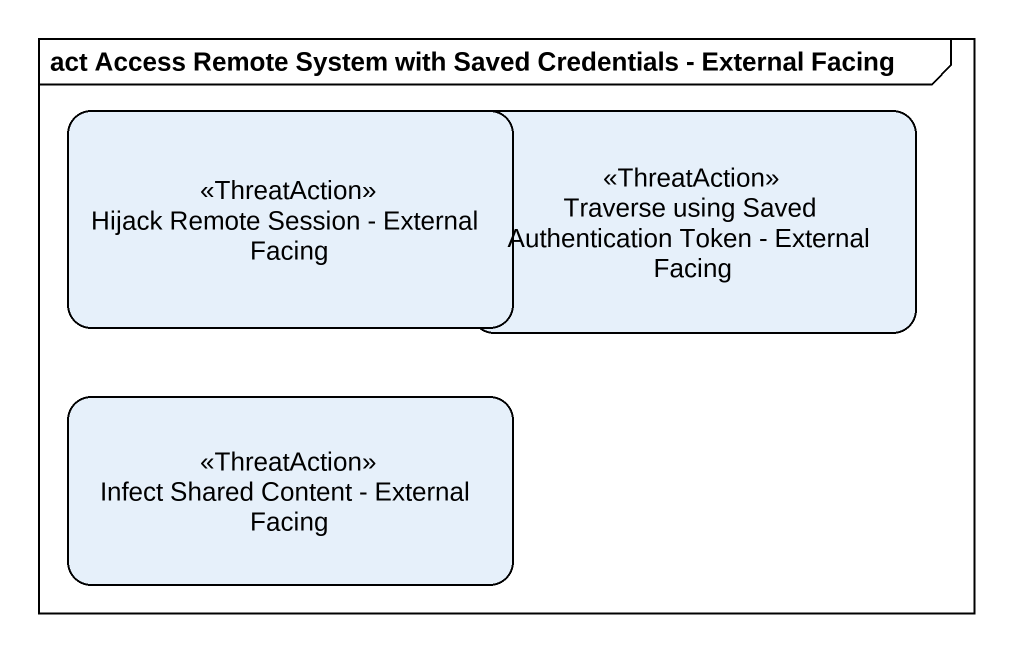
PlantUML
@startuml
mainframe act Access Remote System with Saved Credentials - External Facing
hide empty description
state "Hijack Remote Session - External Facing" as Hijack_Remote_Session <<ThreatAction>>
state "Traverse using Saved Authentication Token - External Facing" as Traverse_using_Saved <<ThreatAction>>
state "Infect Shared Content - External Facing" as Infect_Shared_Content <<ThreatAction>>
@enduml
